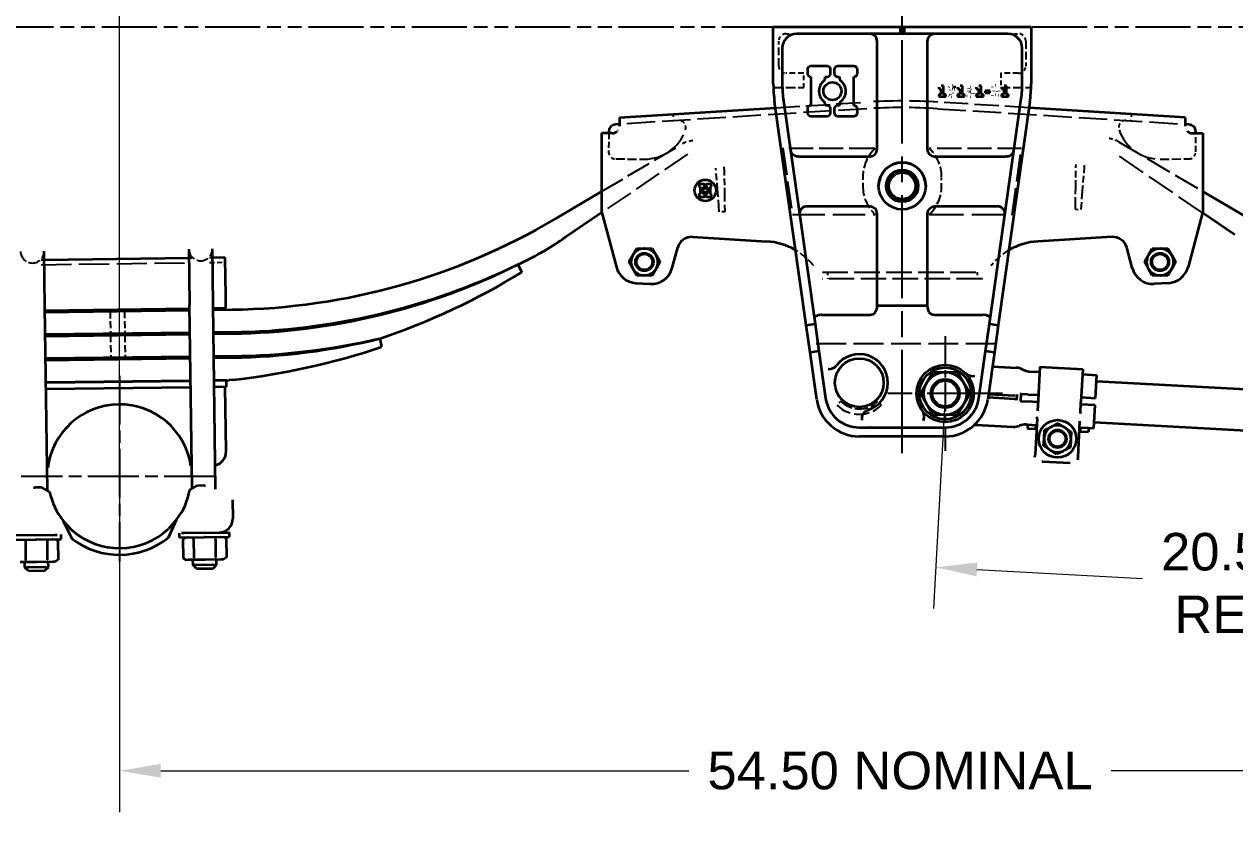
# Model space of a CAD drawing. Header units: inches. Extents: x 8 to 267, y 4 to 172.
# Drawn here: x 71.39 to 113.65, y 63.39 to 91.43 of the extents above; entities that cross this region are included whole.
import ezdxf

# ---------------------------------------------------------------- set-up
doc = ezdxf.new("R2010")
doc.units = ezdxf.units.IN
doc.header["$LTSCALE"] = 8
doc.header["$MEASUREMENT"] = 0
for name, pattern in [('CHAIN', [0.7087, 0.4724, -0.0591, 0.1181, -0.0591]), ('DASHED', [0.2067, 0.1654, -0.0413]), ('DOUBLE_DASH_CHAIN', [1.2403, 0.6614, -0.0827, 0.1654, -0.0827, 0.1654, -0.0827])]:
    doc.linetypes.add(name, pattern=pattern)
for name, color, linetype, lineweight in [('Center Mark(Hutchens)', 7, 'Continuous', 25), ('Centerline(Hutchens)', 7, 'Continuous', 25), ('Dimensions(Hutchens)', 7, 'Continuous', 25), ('Hidden Edges(Hutchens)', 7, 'DASHED', 25), ('Visible Edges(Hutchens)', 7, 'Continuous', 35), ('Visible Tangent Edges(Hutchens)', 7, 'DOUBLE_DASH_CHAIN', 25)]:
    doc.layers.add(name, color=color, linetype=linetype, lineweight=lineweight)
doc.styles.add('Hutchens .164', font='ARIAL.TTF')
doc.dimstyles.new('HUTCHENS STD DIM X.XX', dxfattribs={"dimscale": 8, "dimtxt": 0.164, "dimasz": 0.18, "dimexe": 0.18, "dimexo": 0.0625, "dimgap": 0.09, "dimtad": 0, "dimtih": 1, "dimtoh": 1, "dimrnd": 1e-08, "dimzin": 4, "dimdsep": 46, "dimtxsty": 'Hutchens .164', "dimcen": 0.09, "dimclrd": 211, "dimclre": 211, "dimclrt": 7, "dimadec": 0, "dimazin": 1, "dimtfac": 0.762195, "dimtofl": 0, "dimtmove": 0, "dimatfit": 3, "dimfxl": 0, "dimtolj": 1, "dimtzin": 0, "dimlwd": 9, "dimlwe": 9, "dimarcsym": 0})

# ---------------------------------------------------------------- blocks, each defined once
blk = doc.blocks.new('*D41')
at = {"layer": 'Defpoints', "color": 0, "linetype": 'Continuous'}
for p in [(129.211, 75.711), (74.713, 75.626), (129.211, 65.35)]:
    blk.add_point(p, dxfattribs=at)
at = {"layer": 'Dimensions(Hutchens)', "color": 211, "linetype": 'Continuous', "lineweight": 9}
for p, q in [((74.713, 75.126), (74.713, 63.91)), ((129.211, 75.211), (129.211, 63.91)), ((76.153, 65.35), (94.59, 65.35)), ((127.771, 65.35), (109.335, 65.35))]:
    blk.add_line(p, q, dxfattribs=at)
at = {"layer": 'Dimensions(Hutchens)', "color": 211, "linetype": 'Continuous'}
for points in [[(76.153, 65.59), (76.153, 65.11), (74.713, 65.35)], [(127.771, 65.59), (127.771, 65.11), (129.211, 65.35)]]:
    blk.add_solid(points, dxfattribs=at)
at = {"layer": 'Dimensions(Hutchens)', "color": 7, "linetype": 'Continuous', "lineweight": 9, "insert": (101.962, 65.35), "char_height": 1.312, "attachment_point": 5, "style": 'Hutchens .164'}
blk.add_mtext('\\A1;54.50 NOMINAL', dxfattribs=at)
blk = doc.blocks.new('*D43')
at = {"layer": 'Defpoints', "color": 0, "linetype": 'Continuous'}
for p in [(74.713, 96.128), (55.789, 93.088), (74.713, 75.626)]:
    blk.add_point(p, dxfattribs=at)
at = {"layer": 'Dimensions(Hutchens)', "color": 211, "linetype": 'Continuous', "lineweight": 9}
for p, q in [((55.789, 93.588), (55.789, 97.568)), ((74.713, 76.126), (74.713, 97.568)), ((57.229, 96.128), (62.381, 96.128)), ((73.273, 96.128), (68.121, 96.128))]:
    blk.add_line(p, q, dxfattribs=at)
at = {"layer": 'Dimensions(Hutchens)', "color": 211, "linetype": 'Continuous'}
for points in [[(57.229, 96.368), (57.229, 95.888), (55.789, 96.128)], [(73.273, 96.368), (73.273, 95.888), (74.713, 96.128)]]:
    blk.add_solid(points, dxfattribs=at)
at = {"layer": 'Dimensions(Hutchens)', "color": 7, "linetype": 'Continuous', "lineweight": 9, "insert": (65.251, 96.128), "char_height": 1.312, "attachment_point": 5, "style": 'Hutchens .164'}
blk.add_mtext('\\A1;19.00\\PREF', dxfattribs=at)
blk = doc.blocks.new('*D49')
at = {"layer": 'Defpoints', "color": 0, "linetype": 'Continuous'}
for p in [(49.226, 105.211), (209.289, 86.971), (49.226, 82.423)]:
    blk.add_point(p, dxfattribs=at)
at = {"layer": 'Dimensions(Hutchens)', "color": 211, "linetype": 'Continuous', "lineweight": 9}
for p, q in [((49.226, 82.923), (49.226, 106.651)), ((209.289, 87.471), (209.289, 106.651)), ((50.666, 105.211), (123.789, 105.211)), ((207.849, 105.211), (134.726, 105.211))]:
    blk.add_line(p, q, dxfattribs=at)
at = {"layer": 'Dimensions(Hutchens)', "color": 211, "linetype": 'Continuous'}
for points in [[(50.666, 105.451), (50.666, 104.971), (49.226, 105.211)], [(207.849, 105.451), (207.849, 104.971), (209.289, 105.211)]]:
    blk.add_solid(points, dxfattribs=at)
at = {"layer": 'Dimensions(Hutchens)', "color": 7, "linetype": 'Continuous', "lineweight": 9, "insert": (129.257, 105.211), "char_height": 1.312, "attachment_point": 5, "style": 'Hutchens .164'}
blk.add_mtext('\\A1;160.06 REF', dxfattribs=at)
blk = doc.blocks.new('*D51')
at = {"layer": 'Defpoints', "color": 0, "linetype": 'Continuous'}
for p in [(103.539, 78.53), (123.859, 77.43), (123.53, 71.359)]:
    blk.add_point(p, dxfattribs=at)
at = {"layer": 'Dimensions(Hutchens)', "color": 211, "linetype": 'Continuous', "lineweight": 9}
for p, q in [((103.512, 78.031), (103.132, 71.021)), ((123.832, 76.931), (123.453, 69.921)), ((104.648, 72.381), (110.428, 72.068)), ((122.092, 71.437), (116.313, 71.75))]:
    blk.add_line(p, q, dxfattribs=at)
at = {"layer": 'Dimensions(Hutchens)', "color": 211, "linetype": 'Continuous'}
for points in [[(104.661, 72.621), (104.635, 72.141), (103.21, 72.459)], [(122.105, 71.677), (122.08, 71.197), (123.53, 71.359)]]:
    blk.add_solid(points, dxfattribs=at)
at = {"layer": 'Dimensions(Hutchens)', "color": 7, "linetype": 'Continuous', "lineweight": 9, "insert": (113.37, 71.909), "char_height": 1.312, "attachment_point": 5, "style": 'Hutchens .164'}
blk.add_mtext('\\A1;20.50\\PREF', dxfattribs=at)

msp = doc.modelspace()

# ---------------------------------------------------------------- linework, layer by layer
at = {"layer": 'Center Mark(Hutchens)', "linetype": 'CHAIN', "ltscale": 0.277881}
for p, q in [((103.5386, 80.5315), (103.5386, 76.5283)), ((105.5402, 78.5299), (101.537, 78.5299))]:
    msp.add_line(p, q, dxfattribs=at)
at = {"layer": 'Center Mark(Hutchens)', "linetype": 'CHAIN', "ltscale": 0.45062}
msp.add_line((74.7135, 79.1501), (74.7135, 72.6594), dxfattribs=at)
at = {"layer": 'Center Mark(Hutchens)', "linetype": 'CHAIN', "ltscale": 0.469998}
msp.add_line((78.0504, 75.6262), (71.2806, 75.6262), dxfattribs=at)
at = {"layer": 'Centerline(Hutchens)', "linetype": 'CHAIN', "ltscale": 0.954115}
msp.add_line((102.0386, 76.4458), (102.0386, 92.7312), dxfattribs=at)
at = {"layer": 'Hidden Edges(Hutchens)', "ltscale": 0.089183}
for p, q in [((97.9761, 91.0924), (98.3511, 91.0924)), ((105.7261, 91.0924), (106.1011, 91.0924))]:
    msp.add_line(p, q, dxfattribs=at)
at = {"layer": 'Hidden Edges(Hutchens)', "ltscale": 0.208226}
for p, q in [((97.7261, 89.9674), (97.7261, 90.8424)), ((106.3511, 90.8424), (106.3511, 89.9674))]:
    msp.add_line(p, q, dxfattribs=at)
at = {"layer": 'Hidden Edges(Hutchens)', "ltscale": 0.148704}
for p, q in [((98.6011, 89.7174), (97.9761, 89.7174)), ((106.1011, 89.7174), (105.4761, 89.7174))]:
    msp.add_line(p, q, dxfattribs=at)
at = {"layer": 'Hidden Edges(Hutchens)', "ltscale": 0.118944}
for p, q in [((98.6011, 89.2174), (98.6011, 89.7174)), ((105.4761, 89.7174), (105.4761, 89.2174))]:
    msp.add_line(p, q, dxfattribs=at)
at = {"layer": 'Hidden Edges(Hutchens)', "ltscale": 0.252454}
for p, q in [((97.5403, 89.2174), (98.6011, 89.2174)), ((105.4761, 89.2174), (106.5369, 89.2174))]:
    msp.add_line(p, q, dxfattribs=at)
at = {"layer": 'Hidden Edges(Hutchens)', "ltscale": 0.74679}
for p, q in [((100.8055, 88.4782), (92.1781, 87.939)), ((103.2717, 88.4782), (111.8991, 87.939))]:
    msp.add_line(p, q, dxfattribs=at)
at = {"layer": 'Hidden Edges(Hutchens)', "ltscale": 0.642199}
for p, q in [((97.6114, 88.511), (100.791, 88.7097)), ((106.4658, 88.511), (103.2862, 88.7097))]:
    msp.add_line(p, q, dxfattribs=at)
at = {"layer": 'Hidden Edges(Hutchens)', "ltscale": 0.005152}
for p, q in [((92.1781, 87.939), (92.1561, 87.9376)), ((111.9211, 87.9376), (111.8991, 87.939))]:
    msp.add_line(p, q, dxfattribs=at)
at = {"layer": 'Hidden Edges(Hutchens)', "ltscale": 0.055136}
for p, q in [((92.1636, 88.1705), (92.1781, 87.939)), ((94.0386, 88.2877), (94.0531, 88.0561)), ((94.0386, 88.2877), (94.0531, 88.0561)), ((110.0386, 88.2877), (110.0241, 88.0561)), ((110.0386, 88.2877), (110.0241, 88.0561)), ((111.9136, 88.1705), (111.8991, 87.939)), ((99.4245, 82.7619), (99.4245, 82.5299)), ((104.6527, 82.7619), (104.6527, 82.5299))]:
    msp.add_line(p, q, dxfattribs=at)
at = {"layer": 'Hidden Edges(Hutchens)', "ltscale": 0.001633}
for p, q in [((92.1781, 87.939), (92.1781, 87.9388)), ((111.8991, 87.939), (111.8991, 87.9388))]:
    msp.add_line(p, q, dxfattribs=at)
at = {"layer": 'Hidden Edges(Hutchens)', "ltscale": 0.154203}
for p, q in [((91.7934, 87.6233), (91.7886, 86.9752)), ((112.2886, 86.9752), (112.2838, 87.6233))]:
    msp.add_line(p, q, dxfattribs=at)
at = {"layer": 'Hidden Edges(Hutchens)', "ltscale": 0.649754}
msp.add_line((91.5386, 85.5828), (94.3142, 87.2217), dxfattribs=at)
at = {"layer": 'Hidden Edges(Hutchens)', "ltscale": 0.716425}
for p, q in [((97.8729, 87.1092), (98.2048, 84.7632)), ((105.8724, 84.7632), (106.2043, 87.1092))]:
    msp.add_line(p, q, dxfattribs=at)
at = {"layer": 'Hidden Edges(Hutchens)', "ltscale": 0.634947}
for p, q in [((101.0251, 87.0924), (97.8753, 87.0924)), ((106.2019, 87.0924), (103.0521, 87.0924))]:
    msp.add_line(p, q, dxfattribs=at)
at = {"layer": 'Hidden Edges(Hutchens)', "ltscale": 0.014224}
for p, q in [((101.0853, 87.0924), (101.0251, 87.0924)), ((103.0521, 87.0924), (102.9919, 87.0924)), ((101.0251, 84.7799), (101.0853, 84.7799)), ((102.9919, 84.7799), (103.0521, 84.7799))]:
    msp.add_line(p, q, dxfattribs=at)
at = {"layer": 'Hidden Edges(Hutchens)', "ltscale": 0.005938}
for p, q in [((101.0853, 87.0924), (101.0949, 87.0924)), ((102.9823, 87.0924), (102.9919, 87.0924)), ((101.0949, 84.7799), (101.0853, 84.7799)), ((102.9919, 84.7799), (102.9823, 84.7799))]:
    msp.add_line(p, q, dxfattribs=at)
at = {"layer": 'Hidden Edges(Hutchens)', "ltscale": 0.68497}
msp.add_line((109.613, 87.3105), (112.5386, 85.5822), dxfattribs=at)
at = {"layer": 'Hidden Edges(Hutchens)', "ltscale": 0.730008}
msp.add_line((94.5422, 86.8907), (91.5488, 84.8526), dxfattribs=at)
at = {"layer": 'Hidden Edges(Hutchens)', "ltscale": 0.237987}
for p, q in [((92.0368, 86.7234), (93.0367, 86.716)), ((111.0405, 86.716), (112.0405, 86.7234))]:
    msp.add_line(p, q, dxfattribs=at)
at = {"layer": 'Hidden Edges(Hutchens)', "ltscale": 0.757235}
msp.add_line((112.5251, 84.8404), (109.4205, 86.9553), dxfattribs=at)
at = {"layer": 'Hidden Edges(Hutchens)'}
for p, q in [((95.5356, 86.3701), (95.5356, 86.3701)), ((108.3914, 86.4592), (108.3914, 86.4592))]:
    msp.add_line(p, q, dxfattribs=at)
at = {"layer": 'Hidden Edges(Hutchens)', "ltscale": 0.174961}
for p, q in [((95.5914, 85.6543), (95.5356, 86.3701)), ((108.3914, 86.4592), (108.3354, 85.7434))]:
    msp.add_line(p, q, dxfattribs=at)
at = {"layer": 'Hidden Edges(Hutchens)', "ltscale": 0.174616}
for p, q in [((95.8226, 86.3739), (95.8321, 85.6575)), ((108.0947, 85.7467), (108.1044, 86.463))]:
    msp.add_line(p, q, dxfattribs=at)
at = {"layer": 'Hidden Edges(Hutchens)', "ltscale": 0.074302}
for p, q in [((100.6636, 86.0924), (100.6636, 85.7799)), ((103.4136, 85.7799), (103.4136, 86.0924))]:
    msp.add_line(p, q, dxfattribs=at)
at = {"layer": 'Hidden Edges(Hutchens)', "ltscale": 0.322228}
for p, q in [((95.6525, 84.8715), (95.5914, 85.6543)), ((108.3354, 85.7434), (108.2741, 84.9606))]:
    msp.add_line(p, q, dxfattribs=at)
at = {"layer": 'Hidden Edges(Hutchens)', "ltscale": 0.321944}
for p, q in [((95.8321, 85.6575), (95.8425, 84.874)), ((108.0842, 84.9632), (108.0947, 85.7467))]:
    msp.add_line(p, q, dxfattribs=at)
at = {"layer": 'Hidden Edges(Hutchens)', "ltscale": 0.045137}
for p, q in [((108.0842, 84.9632), (108.2741, 84.9606)), ((95.8425, 84.874), (95.6525, 84.8715))]:
    msp.add_line(p, q, dxfattribs=at)
at = {"layer": 'Hidden Edges(Hutchens)', "ltscale": 0.853485}
for p, q in [((98.2025, 84.7799), (101.0251, 84.7799)), ((103.0521, 84.7799), (105.8747, 84.7799))]:
    msp.add_line(p, q, dxfattribs=at)
at = {"layer": 'Hidden Edges(Hutchens)', "ltscale": 0.025212}
for p, q in [((77.1371, 83.2707), (77.2434, 83.2721)), ((77.8558, 83.2802), (77.9621, 83.2816)), ((71.9813, 83.2021), (72.0876, 83.2036))]:
    msp.add_line(p, q, dxfattribs=at)
at = {"layer": 'Hidden Edges(Hutchens)', "ltscale": 0.795632}
msp.add_line((71.9836, 83.0292), (77.2457, 83.0991), dxfattribs=at)
at = {"layer": 'Hidden Edges(Hutchens)', "ltscale": 0.127887}
msp.add_line((77.8581, 83.1072), (78.3956, 83.1144), dxfattribs=at)
at = {"layer": 'Hidden Edges(Hutchens)', "ltscale": 0.674663}
for p, q in [((99.2495, 82.7619), (104.8277, 82.7619)), ((104.8277, 82.5299), (99.2495, 82.5299))]:
    msp.add_line(p, q, dxfattribs=at)
at = {"layer": 'Hidden Edges(Hutchens)', "ltscale": 0.18751}
for p, q in [((74.3867, 81.4027), (74.3972, 80.6148)), ((74.8867, 81.4093), (74.8971, 80.6214))]:
    msp.add_line(p, q, dxfattribs=at)
at = {"layer": 'Hidden Edges(Hutchens)', "ltscale": 0.187515}
for p, q in [((74.3978, 80.5648), (74.4083, 79.7768)), ((74.8978, 80.5714), (74.9083, 79.7835))]:
    msp.add_line(p, q, dxfattribs=at)
at = {"layer": 'Hidden Edges(Hutchens)', "ltscale": 0.788808}
msp.add_line((105.2995, 80.2685), (98.7777, 80.2685), dxfattribs=at)
at = {"layer": 'Hidden Edges(Hutchens)', "ltscale": 0.044541}
for p, q in [((99.8923, 78.2586), (99.7597, 78.126)), ((101.3175, 78.126), (101.1849, 78.2586))]:
    msp.add_line(p, q, dxfattribs=at)
at = {"layer": 'Hidden Edges(Hutchens)', "ltscale": 0.036789, "flags": 128}
msp.add_lwpolyline([(106.2828, 87.2174), (106.2787, 87.2127)], dxfattribs=at)
at = {"layer": 'Hidden Edges(Hutchens)', "ltscale": 0.331717, "flags": 128}
msp.add_lwpolyline([(95.5356, 86.3701), (95.5319, 86.3996)], dxfattribs=at)
at = {"layer": 'Hidden Edges(Hutchens)', "ltscale": 0.401905, "flags": 128}
for points in [[(95.8226, 86.3739), (95.8193, 86.4425)], [(108.1044, 86.463), (108.1077, 86.5316)]]:
    msp.add_lwpolyline(points, dxfattribs=at)
at = {"layer": 'Hidden Edges(Hutchens)', "ltscale": 0.31875, "flags": 128}
msp.add_lwpolyline([(108.3914, 86.4592), (108.4078, 86.5101)], dxfattribs=at)
at = {"layer": 'Hidden Edges(Hutchens)', "ltscale": 0.033546, "flags": 128}
msp.add_lwpolyline([(105.8724, 84.7632), (105.8722, 84.7602)], dxfattribs=at)
at = {"layer": 'Hidden Edges(Hutchens)', "ltscale": 0.121857, "flags": 128}
for points in [[(98.9239, 83.0119), (98.9405, 82.9969)], [(105.1533, 83.0119), (105.1367, 82.9969)]]:
    msp.add_lwpolyline(points, dxfattribs=at)
at = {"layer": 'Hidden Edges(Hutchens)', "ltscale": 0.196547, "flags": 128}
for points in [[(99.2495, 82.5299), (99.2394, 82.531)], [(104.8277, 82.5299), (104.8378, 82.531)]]:
    msp.add_lwpolyline(points, dxfattribs=at)
at = {"layer": 'Hidden Edges(Hutchens)', "ltscale": 0.093397}
for centre, start, end in [((97.9761, 90.8424), 90, 180), ((106.1011, 90.8424), 0, 90), ((97.9761, 89.9674), 180, 270), ((106.1011, 89.9674), 270, 0), ((92.0386, 86.9734), 179.57633, 269.57633), ((112.0386, 86.9734), 270.42367, 0.42367)]:
    msp.add_arc(centre, 0.25, start, end, dxfattribs=at)
at = {"layer": 'Hidden Edges(Hutchens)', "ltscale": 0.754945}
msp.add_arc((102.0386, 68.7487), 20, 86.42367, 93.57633, dxfattribs=at)
at = {"layer": 'Hidden Edges(Hutchens)', "ltscale": 0.746187}
msp.add_arc((102.0386, 68.7487), 19.768, 86.42367, 93.57633, dxfattribs=at)
at = {"layer": 'Hidden Edges(Hutchens)', "ltscale": 0.116454}
for centre, start, end in [((94.2324, 87.8169), 341.38146, 93.57633), ((109.8448, 87.8169), 86.42367, 198.61854)]:
    msp.add_arc(centre, 0.25, start, end, dxfattribs=at)
at = {"layer": 'Hidden Edges(Hutchens)', "ltscale": 0.568412}
for centre, start, end in [((93.0478, 88.2159), 269.57633, 341.38146), ((111.0294, 88.2159), 198.61854, 270.42367)]:
    msp.add_arc(centre, 1.5, start, end, dxfattribs=at)
at = {"layer": 'Hidden Edges(Hutchens)', "ltscale": 0.105451}
for centre, start, end in [((94.8226, 86.3606), 95.1612, 120.56203), ((109.1043, 86.4495), 59.42547, 84.82631)]:
    msp.add_arc(centre, 1, start, end, dxfattribs=at)
at = {"layer": 'Hidden Edges(Hutchens)', "ltscale": 0.26649}
for centre, start, end in [((102.0386, 86.0924), 133.34176, 180), ((102.0386, 86.0924), 0, 46.65824), ((102.0386, 85.7799), 180, 226.65824), ((102.0386, 85.7799), 313.34176, 0)]:
    msp.add_arc(centre, 1.375, start, end, dxfattribs=at)
at = {"layer": 'Hidden Edges(Hutchens)', "ltscale": 0.308439}
for centre in [(71.6711, 83.4989), (77.5456, 83.577)]:
    msp.add_arc(centre, 0.4125, 180.7612, 0.7612, dxfattribs=at)
at = {"layer": 'Hidden Edges(Hutchens)', "ltscale": 0.192198}
for centre, start, end in [((97.1745, 81.597), 38.9659, 59.5333), ((106.9027, 81.597), 120.4667, 141.0341)]:
    msp.add_arc(centre, 2.25, start, end, dxfattribs=at)
at = {"layer": 'Hidden Edges(Hutchens)', "ltscale": 0.341747}
msp.add_arc((100.5386, 78.9049), 0.9141, 225, 315, dxfattribs=at)
at = {"layer": 'Hidden Edges(Hutchens)', "ltscale": 0.411869}
msp.add_arc((100.5386, 78.9049), 1.1016, 225, 315, dxfattribs=at)
at = {"layer": 'Visible Edges(Hutchens)'}
for p, q in [((97.5386, 91.3424), (101.9761, 91.3424)), ((97.5386, 89.3424), (97.5386, 91.3424)), ((101.9761, 91.0924), (101.9761, 91.3424)), ((101.9761, 91.3424), (102.1011, 91.3424)), ((102.0386, 91.2799), (101.9761, 91.3424)), ((102.1011, 91.3424), (102.0386, 91.2799)), ((102.1011, 91.3424), (106.5386, 91.3424)), ((102.1011, 91.3424), (102.1011, 91.0924)), ((106.5386, 91.3424), (106.5386, 89.3424)), ((101.9761, 91.0924), (98.3511, 91.0924)), ((102.0386, 91.0924), (101.9761, 91.0924)), ((102.0386, 91.2799), (102.0386, 91.0924)), ((102.1011, 91.0924), (102.0386, 91.0924)), ((105.7261, 91.0924), (102.1011, 91.0924)), ((97.8511, 90.5924), (97.8511, 89.3424)), ((101.1636, 87.0612), (101.1636, 90.8424)), ((102.9136, 90.8424), (102.9136, 87.0612)), ((106.2261, 89.3424), (106.2261, 90.5924)), ((98.7261, 89.8424), (98.7261, 89.7174)), ((99.4136, 89.9674), (98.8511, 89.9674)), ((99.5386, 89.7174), (99.5386, 89.8424)), ((99.6636, 89.8424), (99.6636, 89.7174)), ((100.3511, 89.9674), (99.7886, 89.9674)), ((100.4761, 89.7174), (100.4761, 89.8424)), ((98.8511, 89.5924), (98.8511, 88.5924)), ((99.3511, 89.5528), (99.3511, 89.5924)), ((99.3511, 89.5924), (99.4136, 89.5924)), ((99.7886, 89.5924), (99.8511, 89.5924)), ((99.8511, 89.5924), (99.8511, 89.5528)), ((100.3511, 88.5924), (100.3511, 89.5924)), ((103.3113, 89.2299), (103.3113, 89.1688)), ((103.4818, 89.281), (103.3998, 89.281)), ((103.4818, 88.9704), (103.4818, 89.281)), ((103.8638, 89.2071), (103.8705, 89.2071)), ((103.8705, 89.2071), (103.8705, 89.2807)), ((103.9683, 89.2299), (103.9683, 89.1688)), ((104.1388, 89.281), (104.0568, 89.281)), ((104.1388, 88.9704), (104.1388, 89.281)), ((104.6254, 89.2299), (104.6254, 89.1688)), ((104.7958, 89.281), (104.7138, 89.281)), ((104.7958, 88.9704), (104.7958, 89.281)), ((105.5048, 89.2299), (105.5048, 89.1688)), ((105.6753, 89.281), (105.5932, 89.281)), ((105.6753, 88.9704), (105.6753, 89.281)), ((97.8924, 88.7558), (98.995, 80.9633)), ((103.3113, 89.1688), (103.3903, 89.1688)), ((103.3113, 88.9704), (103.3113, 88.9051)), ((103.3903, 88.9704), (103.3113, 88.9704)), ((103.3113, 88.9051), (103.559, 88.9051)), ((103.3903, 89.1688), (103.3903, 88.9704)), ((103.559, 88.9704), (103.4818, 88.9704)), ((103.559, 88.9051), (103.559, 88.9704)), ((103.9683, 89.1688), (104.0474, 89.1688)), ((103.9683, 88.9704), (103.9683, 88.9051)), ((104.0474, 88.9704), (103.9683, 88.9704)), ((103.9683, 88.9051), (104.216, 88.9051)), ((104.0474, 89.1688), (104.0474, 88.9704)), ((104.216, 88.9704), (104.1388, 88.9704)), ((104.216, 88.9051), (104.216, 88.9704)), ((104.3327, 89.0971), (104.3327, 89.0956)), ((104.4877, 89.1081), (104.4877, 89.1093)), ((104.6254, 89.1688), (104.7044, 89.1688)), ((104.6254, 88.9704), (104.6254, 88.9051)), ((104.7044, 88.9704), (104.6254, 88.9704)), ((104.6254, 88.9051), (104.873, 88.9051)), ((104.7044, 89.1688), (104.7044, 88.9704)), ((104.873, 88.9704), (104.7958, 88.9704)), ((104.873, 88.9051), (104.873, 88.9704)), ((104.9323, 89.1056), (104.9323, 89.0357)), ((105.0991, 89.1056), (104.9323, 89.1056)), ((104.9323, 89.0357), (105.0991, 89.0357)), ((105.0822, 80.9633), (106.1848, 88.7558)), ((105.0991, 89.0357), (105.0991, 89.1056)), ((105.5048, 89.1688), (105.5838, 89.1688)), ((105.5048, 88.9704), (105.5048, 88.9051)), ((105.5838, 88.9704), (105.5048, 88.9704)), ((105.5048, 88.9051), (105.7525, 88.9051)), ((105.5838, 89.1688), (105.5838, 88.9704)), ((105.7525, 88.9704), (105.6753, 88.9704)), ((105.7525, 88.9051), (105.7525, 88.9704)), ((92.1636, 88.1705), (97.6114, 88.511)), ((98.6856, 80.9195), (97.583, 88.712)), ((98.7261, 88.4674), (98.7261, 88.3424)), ((99.3511, 88.5924), (99.3511, 88.6321)), ((99.4136, 88.5924), (99.3511, 88.5924)), ((99.5386, 88.3424), (99.5386, 88.4674)), ((99.6636, 88.4674), (99.6636, 88.3424)), ((99.8511, 88.5924), (99.7886, 88.5924)), ((99.8511, 88.6321), (99.8511, 88.5924)), ((100.4761, 88.3424), (100.4761, 88.4674)), ((106.4942, 88.712), (105.3917, 80.9195)), ((111.9136, 88.1705), (106.4658, 88.511)), ((92.1561, 87.9376), (92.0282, 87.9296)), ((92.1636, 88.1705), (92.1636, 87.8733)), ((98.8511, 88.2174), (99.4136, 88.2174)), ((99.7886, 88.2174), (100.3511, 88.2174)), ((111.9136, 88.1705), (111.9136, 87.8733)), ((112.049, 87.9296), (111.9211, 87.9376)), ((91.9136, 87.6233), (91.5386, 87.6233)), ((91.5386, 87.6233), (91.5386, 84.8906)), ((91.7938, 87.6819), (91.7934, 87.6233)), ((112.1636, 87.6233), (112.5386, 87.6233)), ((112.2838, 87.6233), (112.2834, 87.6819)), ((112.5386, 87.6233), (112.5386, 84.8906)), ((98.42, 86.8112), (98.3847, 86.8112)), ((98.42, 86.8112), (100.9136, 86.8112)), ((103.1636, 86.8112), (105.6572, 86.8112)), ((105.6925, 86.8112), (105.6572, 86.8112)), ((94.9449, 85.8108), (94.9449, 85.7803)), ((95.1167, 85.842), (94.9761, 85.842)), ((95.148, 85.7803), (95.148, 85.8108)), ((95.1792, 85.8108), (95.1792, 85.7803)), ((95.3511, 85.842), (95.2105, 85.842)), ((95.3824, 85.7803), (95.3824, 85.8108)), ((89.9054, 84.6184), (91.5386, 85.5828)), ((94.9449, 85.4663), (94.9449, 85.4358)), ((94.9761, 85.749), (94.9809, 85.749)), ((94.9809, 85.4975), (94.9761, 85.4975)), ((94.9761, 85.4045), (95.1167, 85.4045)), ((94.9809, 85.749), (94.9809, 85.4975)), ((95.1059, 85.749), (95.1167, 85.749)), ((95.1059, 85.7418), (95.1059, 85.749)), ((95.1059, 85.4975), (95.1059, 85.5047)), ((95.1167, 85.4975), (95.1059, 85.4975)), ((95.148, 85.4358), (95.148, 85.4663)), ((95.1792, 85.4663), (95.1792, 85.4358)), ((95.2105, 85.749), (95.2214, 85.749)), ((95.2214, 85.4975), (95.2105, 85.4975)), ((95.2105, 85.4045), (95.3511, 85.4045)), ((95.2214, 85.749), (95.2214, 85.7418)), ((95.2214, 85.5047), (95.2214, 85.4975)), ((95.3464, 85.4975), (95.3464, 85.749)), ((95.3464, 85.749), (95.3511, 85.749)), ((95.3511, 85.4975), (95.3464, 85.4975)), ((95.3824, 85.4358), (95.3824, 85.4663)), ((101.2156, 85.7799), (101.2156, 85.7799)), ((102.8616, 85.7799), (102.8616, 85.7799)), ((112.5386, 85.5822), (114.0212, 84.7063)), ((100.9136, 85.0612), (98.703, 85.0612)), ((105.3742, 85.0612), (103.1636, 85.0612)), ((91.5488, 84.8526), (90.278, 83.9873)), ((91.5386, 84.8906), (92.0603, 82.9434)), ((101.1636, 81.5987), (101.1636, 84.8112)), ((102.9136, 84.8112), (102.9136, 81.5987)), ((112.5386, 84.8906), (112.0169, 82.9434)), ((113.6484, 84.0752), (112.5251, 84.8404)), ((94.7124, 83.9964), (97.3072, 83.8431)), ((109.3648, 83.9964), (106.77, 83.8431)), ((72.1094, 81.5608), (72.0836, 83.5044)), ((72.0876, 83.2036), (77.1371, 83.2707)), ((77.1331, 83.5715), (77.159, 81.6279)), ((77.9839, 81.6389), (77.9581, 83.5825)), ((77.9621, 83.2816), (78.3933, 83.2873)), ((78.3933, 83.2873), (78.3937, 83.2529)), ((92.4971, 83.1233), (92.6324, 83.3578)), ((92.6324, 83.3578), (92.7678, 83.5923)), ((92.7678, 83.5923), (93.0386, 83.5923)), ((93.0386, 83.5923), (93.3094, 83.5923)), ((93.3094, 83.5923), (93.4448, 83.3578)), ((93.4448, 83.3578), (93.5802, 83.1233)), ((94.009, 82.9138), (94.2, 83.6267)), ((110.0683, 82.9138), (109.8772, 83.6267)), ((110.4971, 83.1233), (110.6324, 83.3578)), ((110.6324, 83.3578), (110.7678, 83.5923)), ((110.7678, 83.5923), (111.0386, 83.5923)), ((111.0386, 83.5923), (111.3094, 83.5923)), ((111.3094, 83.5923), (111.4448, 83.3578)), ((111.4448, 83.3578), (111.5802, 83.1233)), ((78.3937, 83.2529), (78.4111, 81.9482)), ((88.6248, 83.037), (88.7559, 82.7672)), ((92.6324, 82.8888), (92.4971, 83.1233)), ((92.7678, 82.6543), (92.6324, 82.8888)), ((93.4448, 82.8888), (93.3094, 82.6543)), ((93.5802, 83.1233), (93.4448, 82.8888)), ((110.6324, 82.8888), (110.4971, 83.1233)), ((110.7678, 82.6543), (110.6324, 82.8888)), ((111.4448, 82.8888), (111.3094, 82.6543)), ((111.5802, 83.1233), (111.4448, 82.8888)), ((93.0386, 82.6543), (92.7678, 82.6543)), ((93.3094, 82.6543), (93.0386, 82.6543)), ((111.0386, 82.6543), (110.7678, 82.6543)), ((111.3094, 82.6543), (111.0386, 82.6543)), ((92.7405, 82.3888), (93.2402, 82.3592)), ((111.3367, 82.3888), (110.837, 82.3592)), ((77.2443, 75.2034), (77.159, 81.6279)), ((78.0696, 75.1873), (77.9839, 81.6389)), ((78.4111, 81.9482), (78.4169, 81.5062)), ((101.1636, 81.5987), (102.9136, 81.5987)), ((72.1948, 75.1363), (72.1094, 81.5608)), ((77.1608, 81.4896), (72.1112, 81.4225)), ((72.1119, 81.3725), (77.1615, 81.4396)), ((77.1615, 81.4396), (72.1119, 81.3725)), ((78.3857, 81.5058), (77.9857, 81.5005)), ((77.9864, 81.4505), (78.6363, 81.4592)), ((78.3864, 81.4558), (77.9864, 81.4505)), ((78.3857, 81.5058), (78.4169, 81.5062)), ((78.3864, 81.4558), (78.3857, 81.5058)), ((99.2206, 81.2799), (100.9136, 81.2799)), ((103.1636, 81.2799), (104.8566, 81.2799)), ((98.6856, 80.9195), (98.995, 80.9633)), ((98.8209, 79.9632), (98.6856, 80.9195)), ((98.995, 80.9633), (99.1303, 80.007)), ((104.9469, 80.007), (105.0822, 80.9633)), ((105.0822, 80.9633), (105.3917, 80.9195)), ((105.3917, 80.9195), (105.2563, 79.9632)), ((77.1719, 80.6516), (72.1224, 80.5846)), ((77.1719, 80.6516), (72.1224, 80.5846)), ((72.123, 80.5346), (77.1726, 80.6016)), ((77.1726, 80.6016), (72.123, 80.5346)), ((78.6468, 80.6712), (77.9969, 80.6626)), ((78.3968, 80.6679), (77.9969, 80.6626)), ((77.9975, 80.6126), (78.6474, 80.6212)), ((78.3975, 80.6179), (77.9975, 80.6126)), ((78.3975, 80.6179), (78.3968, 80.6679)), ((83.7974, 80.4511), (83.8646, 80.1587)), ((99.1303, 80.007), (98.8209, 79.9632)), ((99.0534, 78.3198), (98.8209, 79.9632)), ((99.1303, 80.007), (99.3628, 78.3635)), ((104.7144, 78.3635), (104.9469, 80.007)), ((105.2563, 79.9632), (104.9469, 80.007)), ((105.2563, 79.9632), (105.0238, 78.3198)), ((77.1831, 79.8137), (72.1335, 79.7466)), ((77.1831, 79.8137), (72.1335, 79.7466)), ((72.1342, 79.6966), (77.1837, 79.7637)), ((77.1837, 79.7637), (72.1342, 79.6966)), ((78.6579, 79.8333), (78.008, 79.8247)), ((78.408, 79.83), (78.008, 79.8247)), ((78.0087, 79.7747), (78.6586, 79.7833)), ((78.4086, 79.78), (78.0087, 79.7747)), ((78.4086, 79.78), (78.408, 79.83)), ((105.1873, 79.4752), (106.0284, 79.4297)), ((106.8435, 79.4562), (106.7817, 78.3138)), ((106.8435, 79.4562), (108.3413, 79.3752)), ((102.6726, 78.5299), (103.1056, 79.2799)), ((103.1056, 79.2799), (103.9716, 79.2799)), ((103.9716, 79.2799), (104.4046, 78.5299)), ((106.2551, 79.3617), (106.2369, 79.3715)), ((106.4637, 79.3035), (106.8341, 79.2835)), ((108.3413, 79.3752), (108.2795, 78.2328)), ((108.3319, 79.2024), (108.8312, 79.1754)), ((108.7877, 78.3711), (108.8312, 79.1754)), ((72.1446, 78.9092), (77.1942, 78.9762)), ((77.1942, 78.9762), (72.1446, 78.9092)), ((77.1973, 78.7443), (72.1477, 78.6772)), ((77.1973, 78.7443), (72.1477, 78.6772)), ((78.0191, 78.9872), (78.5441, 78.9942)), ((78.4503, 78.9929), (78.0191, 78.9872)), ((78.4534, 78.761), (78.0222, 78.7552)), ((78.4065, 78.7603), (78.0222, 78.7552)), ((78.4364, 76.5105), (78.4065, 78.7603)), ((78.4534, 78.761), (78.4503, 78.9929)), ((78.67, 79.0073), (78.5441, 78.9942)), ((108.8198, 78.9652), (118.6555, 78.433)), ((103.1056, 77.7799), (102.6726, 78.5299)), ((104.4046, 78.5299), (103.9716, 77.7799)), ((105.9692, 78.3358), (105.0332, 78.3865)), ((105.0508, 78.5107), (105.9759, 78.4606)), ((106.0427, 78.2924), (106.0537, 78.4959)), ((106.1798, 78.5122), (106.1663, 78.2626)), ((106.1682, 78.2624), (106.1768, 78.262)), ((106.1956, 78.261), (106.1769, 78.262)), ((106.1904, 78.5116), (106.1817, 78.5121)), ((106.1904, 78.5116), (106.2091, 78.5106)), ((106.1956, 78.261), (106.4066, 78.2495)), ((106.4202, 78.4992), (106.2091, 78.5106)), ((106.7771, 78.2295), (106.4066, 78.2495)), ((106.4202, 78.4992), (106.7906, 78.4791)), ((106.7813, 78.3063), (106.7603, 77.9187)), ((106.7817, 78.3138), (106.7813, 78.3063)), ((108.2581, 77.8376), (108.2791, 78.2252)), ((108.2795, 78.2328), (108.2791, 78.2252)), ((108.2884, 78.3981), (108.7877, 78.3711)), ((103.9716, 77.7799), (103.1056, 77.7799)), ((108.7742, 78.1214), (108.2749, 78.1485)), ((108.7307, 77.3171), (108.7742, 78.1214)), ((100.5386, 77.3424), (103.5386, 77.3424)), ((104.5688, 77.4397), (104.8249, 77.4258)), ((104.8249, 77.4258), (105.9167, 77.3667)), ((106.1495, 77.4098), (106.1303, 77.4021)), ((106.3631, 77.4452), (106.4218, 77.4421)), ((106.4218, 77.4421), (106.4145, 77.3072)), ((106.4218, 77.4421), (106.7026, 77.4269)), ((106.7455, 77.6456), (106.6777, 76.3918)), ((106.7026, 77.4269), (106.6953, 77.2921)), ((106.7336, 77.4252), (106.7026, 77.4269)), ((107.0052, 77.244), (107.2273, 77.3567)), ((107.2273, 77.3567), (107.266, 77.3763)), ((107.266, 77.3763), (107.4881, 77.4891)), ((107.4881, 77.4891), (107.6968, 77.353)), ((107.6968, 77.353), (107.7331, 77.3294)), ((108.1755, 76.3108), (108.2433, 77.5645)), ((108.2314, 77.3441), (108.2316, 77.3441)), ((108.2628, 77.3424), (108.2316, 77.3441)), ((108.2628, 77.3424), (108.2556, 77.2076)), ((108.2628, 77.3424), (108.5437, 77.3272)), ((108.742, 77.5273), (118.5777, 76.9951)), ((103.5386, 77.0299), (100.5386, 77.0299)), ((106.4145, 77.3072), (106.6953, 77.2921)), ((106.6953, 77.2921), (106.7263, 77.2904)), ((106.9759, 76.7033), (106.9894, 76.952)), ((106.9894, 76.952), (106.9917, 76.9953)), ((106.9917, 76.9953), (107.0052, 77.244)), ((107.7331, 77.3294), (107.9418, 77.1933)), ((107.9284, 76.9446), (107.926, 76.9013)), ((107.9418, 77.1933), (107.9284, 76.9446)), ((108.2241, 77.2093), (108.2244, 77.2093)), ((108.2244, 77.2093), (108.2556, 77.2076)), ((108.2556, 77.2076), (108.5364, 77.1924)), ((108.5437, 77.3272), (108.5364, 77.1924)), ((108.5437, 77.3272), (108.7307, 77.3171)), ((107.1846, 76.5672), (106.9759, 76.7033)), ((107.2209, 76.5436), (107.1846, 76.5672)), ((107.4296, 76.4075), (107.2209, 76.5436)), ((107.6518, 76.5203), (107.4296, 76.4075)), ((107.6904, 76.5399), (107.6518, 76.5203)), ((107.9126, 76.6526), (107.6904, 76.5399)), ((107.926, 76.9013), (107.9126, 76.6526)), ((106.673, 76.3057), (106.6777, 76.3918)), ((106.932, 76.1556), (107.8971, 76.1034)), ((108.1708, 76.2247), (108.1755, 76.3108)), ((72.2093, 75.9277), (72.1843, 75.9274)), ((77.2338, 75.9945), (77.2088, 75.9942)), ((71.9982, 75.2463), (71.7808, 75.2434)), ((72.2708, 75.0937), (71.9982, 75.2463)), ((77.1694, 75.1588), (77.4379, 75.3186)), ((77.4379, 75.3186), (77.6553, 75.3215)), ((77.1899, 75.1709), (77.196, 75.1951)), ((77.196, 75.1951), (77.2202, 75.189)), ((78.6621, 74.8187), (78.6708, 74.1606)), ((72.7474, 74.0819), (73.0531, 73.7571)), ((73.0572, 73.4535), (72.7474, 74.0819)), ((76.7198, 74.1347), (76.4229, 73.8019)), ((76.4269, 73.4983), (76.7198, 74.1347)), ((70.9279, 73.5757), (72.4583, 73.596)), ((72.4583, 73.596), (72.5352, 73.5971)), ((72.6798, 73.4425), (72.6777, 73.5989)), ((76.8044, 73.4973), (76.8024, 73.6537)), ((77.0218, 73.6567), (76.9449, 73.6556)), ((77.0218, 73.6567), (78.5522, 73.677)), ((78.5543, 73.5205), (78.5522, 73.677)), ((70.93, 73.4192), (72.6798, 73.4425)), ((71.427, 73.3672), (71.4357, 72.7085)), ((72.1844, 73.3773), (72.1931, 72.7185)), ((72.4608, 73.4396), (72.5631, 73.3823)), ((72.5631, 73.3823), (72.5718, 72.7236)), ((76.8044, 73.4973), (78.5543, 73.5205)), ((77.0234, 73.5002), (76.9227, 73.4402)), ((76.9227, 73.4402), (76.9315, 72.7815)), ((77.3014, 73.4453), (77.3102, 72.7865)), ((78.0589, 73.4553), (78.0676, 72.7966)), ((78.3353, 73.5176), (78.4376, 73.4604)), ((78.4376, 73.4604), (78.4463, 72.8016)), ((72.4711, 72.6636), (72.5718, 72.7236)), ((77.0337, 72.7242), (76.9315, 72.7815)), ((77.0337, 72.7242), (77.1216, 72.7254)), ((77.1216, 72.7254), (77.6897, 72.733)), ((77.2798, 72.535), (77.2772, 72.7275)), ((77.6897, 72.733), (78.2577, 72.7405)), ((78.1047, 72.546), (78.1021, 72.7384)), ((78.2577, 72.7405), (78.3456, 72.7417)), ((78.3456, 72.7417), (78.4463, 72.8016)), ((71.2471, 72.6474), (71.8152, 72.6549)), ((71.4053, 72.4569), (71.4027, 72.6494)), ((72.2302, 72.4679), (71.4053, 72.4569)), ((71.5319, 72.3336), (71.4053, 72.4569)), ((71.5319, 72.3336), (72.1069, 72.3413)), ((71.8152, 72.6549), (72.3833, 72.6625)), ((72.1069, 72.3413), (72.2302, 72.4679)), ((72.2302, 72.4679), (72.2277, 72.6604)), ((72.3833, 72.6625), (72.4711, 72.6636)), ((78.1047, 72.546), (77.2798, 72.535)), ((77.4064, 72.4117), (77.2798, 72.535)), ((77.4064, 72.4117), (77.9814, 72.4193)), ((77.9814, 72.4193), (78.1047, 72.546))]:
    msp.add_line(p, q, dxfattribs=at)
at = {"layer": 'Visible Edges(Hutchens)', "flags": 128}
for points in [[(103.3733, 89.2393), (103.3718, 89.2387)], [(103.3998, 89.281), (103.3996, 89.2793)], [(103.6605, 89.2275), (103.6572, 89.2233)], [(103.8082, 89.2871), (103.799, 89.2869)], [(103.8073, 89.2187), (103.8125, 89.2186)], [(103.8705, 89.2807), (103.8693, 89.2809)], [(104.0303, 89.2393), (104.0288, 89.2387)], [(104.0568, 89.281), (104.0566, 89.2793)], [(104.2734, 89.1874), (104.2738, 89.1788)], [(104.3096, 89.2585), (104.3061, 89.2556)], [(104.3664, 89.1889), (104.3665, 89.1911)], [(104.4123, 89.2886), (104.4053, 89.2885)], [(104.4123, 89.2248), (104.4167, 89.2246)], [(104.4591, 89.1828), (104.459, 89.1778)], [(104.5153, 89.2615), (104.5128, 89.2633)], [(104.5506, 89.1938), (104.5505, 89.1985)], [(104.6873, 89.2393), (104.6858, 89.2387)], [(104.7138, 89.281), (104.7136, 89.2793)], [(105.1799, 89.2384), (105.1772, 89.2343)], [(105.2915, 89.2877), (105.2842, 89.2875)], [(105.2915, 89.2184), (105.2982, 89.2179)], [(105.4033, 89.2369), (105.4002, 89.2412)], [(105.5668, 89.2393), (105.5653, 89.2387)], [(105.5932, 89.281), (105.5931, 89.2793)], [(103.6152, 89.0722), (103.6152, 89.0675)], [(103.6593, 88.9345), (103.6622, 88.9317)], [(103.7085, 89.0579), (103.7085, 89.0588)], [(103.7091, 89.0807), (103.7107, 89.0813)], [(103.7094, 89.129), (103.711, 89.1386)], [(103.7286, 88.9762), (103.7253, 88.9803)], [(103.7489, 89.0895), (103.7517, 89.0895)], [(103.7611, 88.961), (103.76, 88.961)], [(103.7614, 88.8972), (103.769, 88.8973)], [(103.79, 89.1549), (103.7875, 89.1548)], [(103.7903, 89.0771), (103.7923, 89.0752)], [(103.7924, 88.9762), (103.7919, 88.9756)], [(103.8076, 89.0281), (103.8074, 89.0203)], [(103.8595, 89.1336), (103.8574, 89.1351)], [(103.9021, 89.0327), (103.9021, 89.0362)], [(104.2634, 89.0063), (104.2635, 89.0034)], [(104.2984, 88.9285), (104.3012, 88.9263)], [(104.3327, 89.0956), (104.328, 89.0936)], [(104.3552, 89.0181), (104.3554, 89.024)], [(104.3804, 89.0743), (104.3848, 89.0725)], [(104.3977, 89.1479), (104.3956, 89.1489)], [(104.4157, 88.9607), (104.4105, 88.9608)], [(104.4114, 88.8963), (104.4198, 88.8964)], [(104.426, 89.0558), (104.4281, 89.0547)], [(104.4403, 89.1306), (104.4341, 89.1329)], [(104.4494, 88.9704), (104.447, 88.9689)], [(104.4673, 89.0053), (104.4672, 89.0019)], [(104.4877, 89.1093), (104.4934, 89.1121)], [(104.5211, 88.9285), (104.524, 88.9308)], [(104.5603, 89.0093), (104.5601, 89.0176)], [(105.1468, 89.0926), (105.1468, 89.0874)], [(105.1796, 88.947), (105.1828, 88.9427)], [(105.2413, 89.0923), (105.2414, 89.1033)], [(105.2915, 88.9665), (105.2847, 88.9669)], [(105.2915, 88.8972), (105.2957, 88.8972)], [(105.3413, 89.0926), (105.3412, 89.0818)], [(105.403, 88.9464), (105.4057, 88.9504)], [(105.4358, 89.0926), (105.4357, 89.1021)], [(111.9136, 88.1477), (111.9137, 88.1333)], [(92.0746, 87.682), (92.0816, 87.6881)], [(92.1094, 87.7179), (92.1181, 87.7298)], [(92.1488, 87.856), (92.1479, 87.8516)], [(92.1488, 87.8561), (92.1494, 87.8592)], [(111.9284, 87.856), (111.9294, 87.8516)], [(111.9548, 87.7366), (111.9551, 87.736)], [(112.0026, 87.682), (111.9956, 87.6881)], [(104.8698, 79.4619), (104.8671, 79.4455)], [(99.4711, 79.3825), (99.4509, 79.3844)], [(105.9692, 78.3358), (105.9766, 78.3303)], [(106.1817, 78.5121), (106.1732, 78.5124)], [(108.2581, 77.8376), (108.2576, 77.8293)], [(100.9388, 77.3424), (100.9236, 77.3428)], [(102.7829, 77.5924), (102.7752, 77.5724)], [(106.7455, 77.6456), (106.7492, 77.7137)], [(106.932, 76.1556), (106.9146, 76.1568)], [(108.1708, 76.2247), (108.1697, 76.2144)], [(71.7808, 75.2434), (71.7157, 75.2211)], [(77.6553, 75.3215), (77.721, 75.3008)], [(76.9449, 73.6556), (76.8799, 73.6562)], [(71.427, 73.3672), (71.4182, 73.372)], [(71.8049, 73.4308), (71.7897, 73.4305)], [(72.1844, 73.3773), (72.1669, 73.382)], [(72.3729, 73.4384), (72.3654, 73.4382)], [(72.5631, 73.3823), (72.5543, 73.3871)], [(73.0572, 73.4535), (73.0233, 73.4775)], [(77.1113, 73.5013), (77.1037, 73.5011)], [(77.3014, 73.4453), (77.2927, 73.4501)], [(77.6794, 73.5089), (77.6642, 73.5086)], [(78.0589, 73.4553), (78.0414, 73.46)], [(78.2474, 73.5164), (78.2398, 73.5162)], [(78.4376, 73.4604), (78.4288, 73.4652)], [(71.4357, 72.7085), (71.4532, 72.7037)], [(72.1931, 72.7185), (72.2019, 72.7137)], [(76.9315, 72.7815), (76.9403, 72.7766)], [(77.1216, 72.7254), (77.1292, 72.7256)], [(77.3102, 72.7865), (77.3277, 72.7818)], [(77.6897, 72.733), (77.7049, 72.7333)], [(78.0676, 72.7966), (78.0764, 72.7917)], [(78.2577, 72.7405), (78.2653, 72.7407)], [(71.8152, 72.6549), (71.8304, 72.6552)], [(72.3833, 72.6625), (72.3908, 72.6627)]]:
    msp.add_lwpolyline(points, dxfattribs=at)
at = {"layer": 'Visible Edges(Hutchens)'}
for centre, radius in [((99.6011, 89.0924), 0.3125), ((102.0386, 85.7799), 0.823), ((102.0386, 85.7799), 0.5598), ((102.0386, 85.7799), 0.5257), ((102.0386, 85.7799), 0.465), ((95.1636, 85.6233), 0.375), ((95.1636, 85.6233), 0.0781), ((93.0386, 83.1233), 0.3126), ((93.0386, 83.1233), 0.3125), ((93.0386, 83.1233), 0.28), ((111.0386, 83.1233), 0.3126), ((111.0386, 83.1233), 0.3125), ((111.0386, 83.1233), 0.28), ((100.5386, 78.9049), 0.8516), ((103.5386, 78.5299), 1), ((103.5386, 78.5299), 0.9041), ((103.5386, 78.5299), 0.7448), ((103.5386, 78.5299), 0.5), ((103.5386, 78.5299), 0.4501), ((107.4589, 76.9483), 0.6562), ((107.4589, 76.9483), 0.3126), ((107.4589, 76.9483), 0.3125), ((107.4589, 76.9483), 0.28)]:
    msp.add_circle(centre, radius, dxfattribs=at)
for centre, radius, start, end in [((98.3511, 90.5924), 0.5, 90, 180), ((100.9136, 90.8424), 0.25, 0, 90), ((103.1636, 90.8424), 0.25, 90, 180), ((105.7261, 90.5924), 0.5, 0, 90), ((98.8511, 89.8424), 0.125, 90, 180), ((98.8511, 89.7174), 0.125, 180, 270), ((99.4136, 89.8424), 0.125, 0, 90), ((99.4136, 89.7174), 0.125, 270, 0), ((99.7886, 89.8424), 0.125, 90, 180), ((99.7886, 89.7174), 0.125, 180, 270), ((100.3511, 89.8424), 0.125, 0, 90), ((100.3511, 89.7174), 0.125, 270, 0), ((102.0386, 89.3424), 4.5, 180, 188.05343), ((102.0386, 89.3424), 4.1875, 180, 188.05343), ((99.6011, 89.0924), 0.4687, 129.16671, 230.83329), ((99.2261, 89.5528), 0.125, 309.16671, 0), ((99.9761, 89.5528), 0.125, 180, 230.83329), ((99.6011, 89.0924), 0.4687, 309.16671, 50.83329), ((102.0386, 89.3424), 4.1875, 351.94657, 0), ((102.0386, 89.3424), 4.5, 351.94657, 0), ((98.8511, 88.4674), 0.125, 90, 180), ((98.8511, 88.3424), 0.125, 180, 270), ((99.2261, 88.6321), 0.125, 0, 50.83329), ((99.4136, 88.4674), 0.125, 0, 90), ((99.4136, 88.3424), 0.125, 270, 0), ((99.7886, 88.4674), 0.125, 90, 180), ((99.7886, 88.3424), 0.125, 180, 270), ((99.9761, 88.6321), 0.125, 129.16671, 180), ((100.3511, 88.4674), 0.125, 0, 90), ((100.3511, 88.3424), 0.125, 270, 0), ((92.0438, 87.6801), 0.25, 93.57633, 179.57633), ((112.0334, 87.6801), 0.25, 0.42367, 86.42367), ((91.9136, 87.8733), 0.25, 269.98931, 310.0832), ((112.1636, 87.8733), 0.25, 229.9168, 270.01069), ((100.9136, 87.0612), 0.25, 270, 0), ((103.1636, 87.0612), 0.25, 180, 270), ((98.3847, 87.0612), 0.25, 188.05343, 270), ((105.6925, 87.0612), 0.25, 270, 351.94657), ((102.0386, 85.7799), 0.823, 0, 180), ((94.9761, 85.8108), 0.0312, 90, 180), ((95.1167, 85.8108), 0.0313, 0, 90), ((95.2105, 85.8108), 0.0312, 90, 180), ((95.3511, 85.8108), 0.0312, 0, 90), ((94.9761, 85.7803), 0.0312, 180, 270), ((94.9761, 85.4663), 0.0313, 90, 180), ((94.9761, 85.4358), 0.0312, 180, 270), ((95.1636, 85.6233), 0.117, 126.89406, 233.10594), ((95.0746, 85.7418), 0.0313, 306.89406, 0), ((95.0746, 85.5047), 0.0312, 0, 53.10594), ((95.1167, 85.7803), 0.0313, 270, 0), ((95.1167, 85.4663), 0.0313, 0, 90), ((95.1167, 85.4358), 0.0312, 270, 0), ((95.2105, 85.7803), 0.0312, 180, 270), ((95.2105, 85.4663), 0.0312, 90, 180), ((95.2105, 85.4358), 0.0312, 180, 270), ((95.2526, 85.7418), 0.0312, 180, 233.10594), ((95.2526, 85.5047), 0.0312, 126.89406, 180), ((95.1636, 85.6233), 0.117, 306.89406, 53.10594), ((95.3511, 85.7803), 0.0312, 270, 0), ((95.3511, 85.4663), 0.0312, 0, 90), ((95.3511, 85.4358), 0.0313, 270, 0), ((98.703, 84.8112), 0.25, 98.05343, 188.05343), ((98.703, 84.8112), 0.25, 90, 98.05343), ((100.9136, 84.8112), 0.25, 0, 90), ((103.1636, 84.8112), 0.25, 90, 180), ((105.3742, 84.8112), 0.25, 81.94657, 90), ((105.3742, 84.8112), 0.25, 351.94657, 81.94657), ((78.334, 104.2154), 22.7582, 270.76121, 300.56056), ((77.0573, 103.4382), 23.5186, 302.0929, 304.20387), ((94.6829, 83.4973), 0.5, 86.61715, 165.00004), ((97.1745, 81.597), 2.25, 59.5333, 86.61715), ((106.9027, 81.597), 2.25, 93.38285, 120.4667), ((109.3943, 83.4973), 0.5, 14.99996, 93.38285), ((78.334, 104.2154), 23.5462, 295.9158, 298.45386), ((93.0386, 83.1233), 0.469, 150, 210), ((93.0386, 83.1233), 0.469, 90, 150), ((93.0386, 83.1233), 0.469, 30, 90), ((93.0386, 83.1233), 0.469, 330, 30), ((111.0386, 83.1233), 0.469, 150, 210), ((111.0386, 83.1233), 0.469, 90, 150), ((111.0386, 83.1233), 0.469, 30, 90), ((111.0386, 83.1233), 0.469, 330, 30), ((78.334, 104.2154), 23.5462, 270.76121, 295.90622), ((78.3408, 103.6991), 23.0799, 270.76121, 296.45098), ((92.7848, 83.1375), 0.75, 194.99914, 266.61573), ((93.0386, 83.1233), 0.469, 210, 270), ((93.0386, 83.1233), 0.469, 270, 330), ((93.2845, 83.1079), 0.75, 266.61573, 345.00004), ((110.7927, 83.1079), 0.75, 194.99996, 273.38427), ((111.0386, 83.1233), 0.469, 210, 270), ((111.0386, 83.1233), 0.469, 270, 330), ((111.2924, 83.1375), 0.75, 273.38427, 345.00086), ((76.1303, 103.3132), 24.1152, 288.58134, 301.57096), ((100.9136, 81.5299), 0.25, 270, 321.53158), ((103.1636, 81.5299), 0.25, 218.46842, 270), ((78.3339, 104.2154), 24.3842, 270.76136, 282.94743), ((78.361, 102.1796), 22.3983, 270.76128, 284.04672), ((78.3339, 104.2154), 24.3842, 282.94743, 282.98914), ((75.8993, 103.8002), 24.9473, 276.3765, 288.61969), ((100.5386, 78.9049), 1, 287.75279, 143.02001), ((99.4901, 79.6944), 0.3125, 266.51647, 323.02001), ((104.4985, 79.5144), 0.375, 225.72502, 281.41779), ((106.0013, 78.9304), 0.5, 61.89519, 86.90291), ((106.4907, 79.8028), 0.5, 241.89519, 266.90291), ((100.5386, 78.5299), 1.5, 188.05343, 270), ((100.5386, 78.5299), 1.1875, 188.05343, 270), ((103.5386, 78.5299), 1.1875, 270, 351.94657), ((103.5386, 78.5299), 1.5, 270, 351.94657), ((74.7135, 75.6262), 2.5223, 8.38935, 173.13305), ((100.9388, 77.6549), 0.3125, 107.75279, 191.53696), ((102.4293, 77.7174), 0.375, 340.52878, 36.22155), ((105.9437, 77.866), 0.5, 266.90291, 291.91063), ((106.3361, 76.946), 0.5, 86.90291, 111.91063), ((107.4589, 76.9483), 0.4695, 119.54741, 174.25841), ((107.4589, 76.9483), 0.4695, 59.54741, 114.25841), ((107.4589, 76.9483), 0.4695, 179.54741, 234.25841), ((107.4589, 76.9483), 0.4695, 359.54741, 54.25841), ((77.9365, 76.5039), 0.5, 284.13187, 0.7612), ((107.4589, 76.9483), 0.4695, 239.54741, 294.25841), ((107.4589, 76.9483), 0.4695, 299.54741, 354.25841), ((74.7135, 75.6262), 2.5, 192.29816, 218.14851), ((74.7135, 75.6262), 2.5, 323.37388, 349.22424), ((78.1888, 74.1542), 0.482, 270.7612, 0.7612), ((74.7135, 75.6262), 2.5, 228.38406, 313.13833), ((74.7135, 75.6262), 2.732, 232.68046, 308.84193)]:
    msp.add_arc(centre, radius, start, end, dxfattribs=at)
for centre, major_axis, ratio, start_param, end_param in [((100.9761, 81.5987), (0, -0.3187), 0.5882353, 0.7903528, 1.5707963), ((103.1011, 81.5987), (0, -0.3187), 0.5882353, 4.712389, 5.4928325), ((99.2123, 81.2118), (0.2475, 0.035), 0.269989, 1.5707963, 3.1415927), ((99.2724, 80.7868), (-0.0696, 0.4918), 0.5032911, 6.2120937, 6.2831853), ((104.8048, 80.7868), (0.0696, 0.4918), 0.5032911, 0, 0.0710916), ((104.8649, 81.2118), (-0.2475, 0.035), 0.269989, 3.1415927, 4.712389)]:
    msp.add_ellipse(centre, major_axis=major_axis, ratio=ratio, start_param=start_param, end_param=end_param, dxfattribs=at)
at = {"layer": 'Visible Tangent Edges(Hutchens)', "ltscale": 0.363654}
msp.add_line((48.836, 91.3424), (211.2103, 91.3424), dxfattribs=at)

# ---------------------------------------------------------------- dimensions: what is measured, and where the dimension line sits
at = {"layer": 'Dimensions(Hutchens)', "color": 211, "linetype": 'Continuous', "lineweight": 9}
for base, p1, p2, text, override, picture, middle in [((49.2261, 105.2113), (209.2886, 86.9713), (49.2261, 82.4229), '<> REF', {"dimtih": 0, "dimtoh": 0, "dimdec": 2, "dimtp": 0, "dimtm": 0, "dimtdec": 2, "dimatfit": 2}, '*D49', (129.2574, 105.2113)), ((74.7135, 96.1284), (55.7886, 93.0884), (74.7135, 75.6262), '<>\\PREF', {"dimtih": 0, "dimtoh": 0, "dimdec": 2, "dimlfac": 1.00397, "dimtp": 0, "dimtm": 0, "dimtdec": 2, "dimatfit": 2}, '*D43', (65.251, 96.1284))]:
    dim = msp.add_linear_dim(base=base, p1=p1, p2=p2, text=text, dimstyle='HUTCHENS STD DIM X.XX', override=override, dxfattribs=at)
    dim.commit()
    dim.dimension.update_dxf_attribs({"geometry": picture, "text_midpoint": middle, "dimtype": 160})
for base, p1, p2, angle, text, override, picture, middle in [((123.5304, 71.3593), (103.5386, 78.5299), (123.8589, 77.4304), 176.90291, '<>\\PREF', {"dimdec": 2, "dimlfac": 1.007371, "dimtp": 0, "dimtm": 0, "dimtdec": 2, "dimatfit": 2}, '*D51', (113.3703, 71.9091)), ((129.2111, 65.3498), (74.7135, 75.6262), (129.2111, 75.7107), 180, '<> NOMINAL', {"dimtih": 0, "dimtoh": 0, "dimdec": 2, "dimtp": 0, "dimtm": 0, "dimtdec": 2, "dimatfit": 2}, '*D41', (101.9623, 65.3498))]:
    dim = msp.add_linear_dim(base=base, p1=p1, p2=p2, angle=angle, text=text, dimstyle='HUTCHENS STD DIM X.XX', override=override, dxfattribs=at)
    dim.commit()
    dim.dimension.update_dxf_attribs({"geometry": picture, "text_midpoint": middle, "dimtype": 160})

doc.saveas('drawing.dxf')
